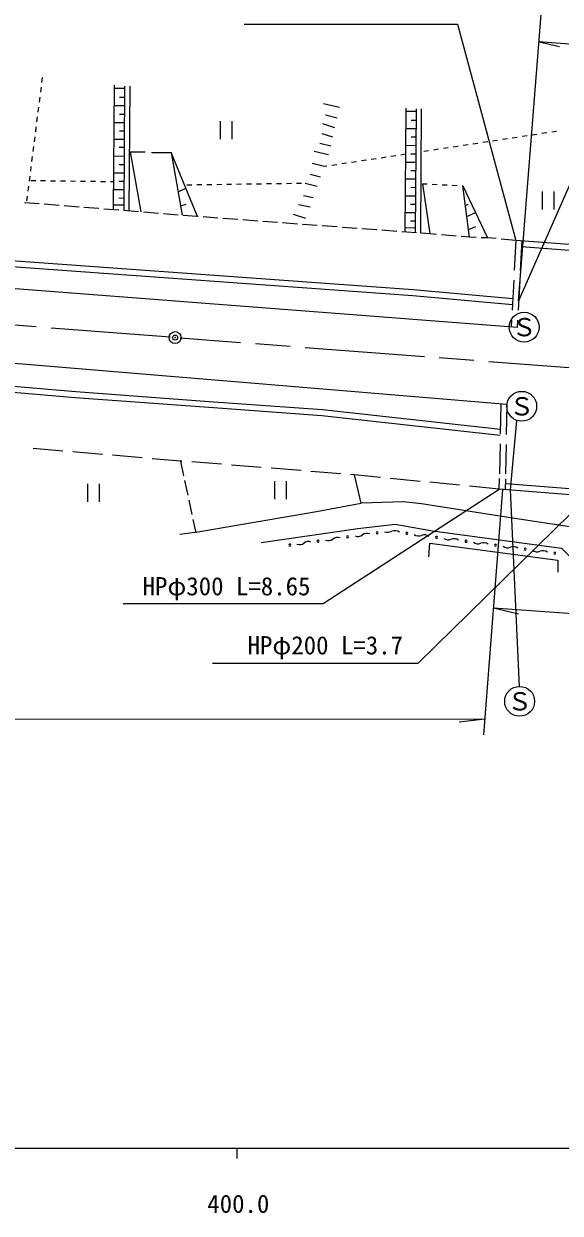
# Model space of a CAD drawing. Units: millimetres, scale not verified. Extents: x 40000 to 680000, y 20000 to 380000.
# Drawn here: x 446611 to 500482, y 198499 to 317874 of the extents above; entities that cross this region are included whole.
import ezdxf
from ezdxf.enums import TextEntityAlignment as Align

# ---------------------------------------------------------------- set-up
doc = ezdxf.new("R2010")
doc.units = ezdxf.units.MM
doc.header["$LTSCALE"] = 1000
doc.header["$PDMODE"] = 32
doc.header["$PDSIZE"] = 500
doc.linetypes.add('CHAIN', pattern=[18.5, 12, -1.5, 3.5, -1.5])
for name, color, linetype, lineweight in [('M-BGD', 7, 'Continuous', 13), ('M-BMK', 2, 'CHAIN', 13), ('M-TTL-BAND', 7, 'Continuous', 25), ('M-WORK', 1, 'Continuous', 13)]:
    doc.layers.add(name, color=color, linetype=linetype, lineweight=lineweight)
doc.styles.add('ＭＳ ゴシック', font='')
doc.styles.get('ＭＳ ゴシック').set_extended_font_data('MS Gothic')

msp = doc.modelspace()

# ---------------------------------------------------------------- linework, layer by layer
at = {"layer": 'M-BGD'}
msp.add_circle((461809, 286379), 600, dxfattribs=at)
msp.add_point((461809, 286379), dxfattribs=at)
at = {"layer": 'M-BMK'}
for p, q in [((461310, 286410), (362753, 293974)), ((560619, 278787), (462306, 286333))]:
    msp.add_line(p, q, dxfattribs=at)
at = {"layer": 'M-TTL-BAND'}
for p, q in [((579000, 205000), (40000, 205000)), ((468000, 205000), (468000, 204000))]:
    msp.add_line(p, q, dxfattribs=at)
at = {"layer": 'M-WORK'}
for p, q in [((496305, 290084), (499786, 334435)), ((564220, 311097), (498343, 316054)), ((498354, 316053), (500415, 315595)), ((448439, 311995), (448502, 312491)), ((455623, 299204), (455716, 311706)), ((456676, 299119), (456769, 311629)), ((457186, 299078), (457280, 311629)), ((448187, 310011), (448250, 310507)), ((448313, 311003), (448376, 311499)), ((456767, 311367), (455714, 311375)), ((456761, 310470), (456234, 310474)), ((448061, 309019), (448124, 309515)), ((456754, 309627), (455701, 309634)), ((478308, 309469), (476693, 309840)), ((484909, 296970), (485002, 309404)), ((485962, 296892), (486055, 309327)), ((486473, 296853), (486566, 309327)), ((447935, 308027), (447998, 308523)), ((456748, 308783), (456221, 308787)), ((466340, 308104), (466340, 306290)), ((467514, 308104), (467514, 306290)), ((478069, 308402), (476894, 308695)), ((486053, 309065), (485000, 309073)), ((486047, 308168), (485520, 308172)), ((504355, 308404), (496305, 290084)), ((447809, 307035), (447872, 307531)), ((456742, 307940), (455688, 307948)), ((456735, 307097), (456209, 307101)), ((477635, 306508), (476592, 306844)), ((477852, 307433), (476659, 307820)), ((486040, 307325), (484987, 307332)), ((499131, 306922), (498637, 306848)), ((500120, 307072), (499626, 306997)), ((447682, 306043), (447745, 306539)), ((456729, 306254), (455676, 306262)), ((477440, 305591), (476356, 305868)), ((486028, 305638), (484974, 305646)), ((486034, 306482), (485507, 306485)), ((491221, 305725), (490727, 305650)), ((492210, 305875), (491716, 305800)), ((493199, 306024), (492704, 305950)), ((494188, 306174), (493693, 306099)), ((495176, 306324), (494682, 306249)), ((496165, 306473), (495671, 306399)), ((497154, 306623), (496659, 306548)), ((498143, 306773), (497648, 306698)), ((447430, 304059), (447493, 304555)), ((447556, 305051), (447619, 305547)), ((456716, 304568), (455663, 304576)), ((456723, 305455), (456195, 305459)), ((457307, 305026), (458793, 305026)), ((457307, 305026), (458353, 298985)), ((459438, 304955), (461407, 304955)), ((464053, 298529), (461407, 304955)), ((461407, 304955), (462525, 298651)), ((477211, 304712), (475784, 305061)), ((482990, 304479), (482496, 304404)), ((483979, 304629), (483485, 304554)), ((484968, 304778), (484473, 304704)), ((486021, 304795), (485495, 304799)), ((487266, 305126), (486772, 305052)), ((488255, 305276), (487761, 305201)), ((489244, 305426), (488750, 305351)), ((490233, 305575), (489738, 305501)), ((447304, 303067), (447367, 303563)), ((456710, 303725), (456183, 303729)), ((476800, 303553), (475582, 303849)), ((477058, 303581), (476796, 303542)), ((478047, 303731), (477552, 303656)), ((479035, 303880), (478541, 303806)), ((480024, 304030), (479530, 303955)), ((481013, 304180), (480518, 304105)), ((482002, 304329), (481507, 304255)), ((486015, 303952), (484962, 303960)), ((447178, 302075), (447241, 302571)), ((447306, 302152), (447806, 302146)), ((448305, 302139), (448805, 302133)), ((449305, 302126), (449805, 302119)), ((450305, 302113), (450805, 302106)), ((451305, 302100), (451805, 302093)), ((452305, 302087), (452805, 302080)), ((453305, 302073), (453805, 302067)), ((454305, 302060), (454805, 302054)), ((455305, 302047), (455644, 302043)), ((456704, 302882), (455650, 302890)), ((456697, 302039), (456171, 302043)), ((476415, 302465), (475414, 302738)), ((486002, 302266), (484949, 302274)), ((486009, 303109), (485482, 303113)), ((447052, 301083), (447115, 301579)), ((456691, 301196), (455638, 301204)), ((462107, 301010), (462874, 301393)), ((462986, 301718), (463486, 301725)), ((463986, 301732), (464486, 301739)), ((464986, 301746), (465486, 301753)), ((465986, 301760), (466486, 301767)), ((466986, 301774), (467486, 301781)), ((467985, 301788), (468485, 301795)), ((468985, 301802), (469485, 301809)), ((469985, 301816), (470485, 301823)), ((470985, 301830), (471485, 301837)), ((471985, 301844), (472485, 301851)), ((472985, 301858), (473485, 301865)), ((473985, 301872), (474485, 301879)), ((476086, 301535), (474875, 301830)), ((485996, 301423), (485469, 301427)), ((486637, 301820), (487136, 301795)), ((486637, 301820), (487375, 296786)), ((487636, 301770), (488135, 301745)), ((488635, 301721), (489134, 301696)), ((489633, 301671), (490133, 301646)), ((490632, 301622), (490698, 301618)), ((490698, 301618), (493181, 296383)), ((491369, 296450), (490698, 301618)), ((498666, 301058), (498666, 299245)), ((499840, 301058), (499840, 299245)), ((448172, 299800), (446677, 299920)), ((446926, 300091), (446989, 300587)), ((450165, 299640), (448670, 299760)), ((456680, 299677), (455653, 299685)), ((456685, 300353), (456158, 300357)), ((462356, 299601), (462921, 299786)), ((475358, 299478), (474202, 299710)), ((475683, 300399), (474707, 300618)), ((485990, 300580), (484936, 300588)), ((485983, 299737), (485457, 299741)), ((490953, 299653), (491232, 299773)), ((452159, 299481), (450664, 299600)), ((454153, 299321), (452658, 299441)), ((455660, 299201), (454651, 299281)), ((456146, 299162), (455660, 299201)), ((458140, 299002), (456645, 299122)), ((460134, 298843), (458638, 298962)), ((462127, 298683), (460632, 298803)), ((464005, 298533), (462626, 298643)), ((464121, 298524), (464005, 298533)), ((466115, 298375), (464620, 298487)), ((474946, 298317), (473697, 298734)), ((485977, 298894), (484924, 298902)), ((491098, 298537), (491975, 298925)), ((468110, 298226), (466614, 298338)), ((470104, 298077), (468608, 298189)), ((472099, 297928), (470603, 298040)), ((474093, 297779), (472597, 297891)), ((476088, 297630), (474592, 297742)), ((478082, 297481), (476586, 297592)), ((480076, 297332), (478581, 297443)), ((482071, 297182), (480575, 297294)), ((485966, 297375), (484939, 297383)), ((485971, 298051), (485444, 298055)), ((491269, 297218), (492000, 297523)), ((484065, 297033), (482569, 297145)), ((486060, 296884), (484564, 296996)), ((487375, 296786), (486558, 296847)), ((488054, 296729), (487375, 296786)), ((490047, 296561), (488552, 296687)), ((491369, 296450), (490545, 296520)), ((492042, 296425), (491369, 296450)), ((493181, 296383), (492541, 296407)), ((494038, 296310), (493181, 296383)), ((496030, 296139), (494536, 296267)), ((496030, 296139), (495869, 293143)), ((496031, 296150), (538876, 292998)), ((496629, 296106), (496468, 293111)), ((496597, 295507), (558684, 290939)), ((436555, 294166), (485679, 290598)), ((436600, 294764), (485728, 291196)), ((495815, 292144), (495654, 289149)), ((496414, 292112), (496253, 289116)), ((485679, 290598), (495684, 289708)), ((485728, 291196), (495716, 290307)), ((495600, 288150), (495561, 287424)), ((496199, 288118), (496159, 287378)), ((451830, 280931), (438643, 282043)), ((451782, 280333), (438594, 281445)), ((465223, 279948), (451830, 280931)), ((465180, 279350), (451782, 280333)), ((476546, 278523), (465180, 279350)), ((476600, 279121), (465223, 279948)), ((494518, 279707), (494463, 276708)), ((495117, 279657), (495062, 276658)), ((494461, 276559), (476546, 278523)), ((494471, 277161), (476600, 279121)), ((495501, 271102), (496138, 278071)), ((450531, 274986), (447541, 275239)), ((454517, 274649), (451527, 274902)), ((458502, 274312), (455513, 274565)), ((494445, 275708), (494391, 272708)), ((495044, 275658), (494990, 272697)), ((462335, 273987), (459499, 274227)), ((462488, 273975), (462335, 273987)), ((462335, 273987), (462650, 272521)), ((466476, 273661), (463485, 273897)), ((470463, 273346), (467473, 273582)), ((474451, 273031), (471460, 273267)), ((478439, 272717), (475448, 272953)), ((479819, 272608), (479435, 272638)), ((482421, 272349), (479819, 272608)), ((486402, 271952), (483416, 272250)), ((494362, 271160), (494384, 272232)), ((494993, 271123), (495014, 272195)), ((453009, 271703), (453009, 269890)), ((454184, 271703), (454184, 269890)), ((462755, 272032), (463070, 270565)), ((471797, 271979), (471797, 270166)), ((472971, 271979), (472971, 270166)), ((490382, 271556), (487397, 271853)), ((494362, 271160), (491377, 271457)), ((494699, 271133), (492790, 246509)), ((537342, 267682), (494362, 271160)), ((537569, 268265), (495004, 271710)), ((496397, 251374), (495501, 271102)), ((463175, 270077), (463490, 268610)), ((463595, 268121), (463880, 266797)), ((493777, 259243), (559600, 254637)), ((493777, 259243), (496277, 258648)), ((492912, 248081), (190331, 247850)), ((492912, 248081), (490332, 247769))]:
    msp.add_line(p, q, dxfattribs=at)
for points in [[(468755, 317844), (490158, 317844), (496030, 296139)], [(496159, 287378), (361857, 297726), (229945, 307610)], [(495117, 279657), (362860, 290664), (229687, 300869)], [(505739, 262535), (501890, 267315), (495698, 268245), (486555, 269689), (484727, 269881), (480492, 269753), (479819, 272608)], [(456589, 259687), (476660, 259687), (494362, 271160)], [(503302, 270436), (486178, 253686), (465554, 253686)], [(462289, 266662), (464286, 266933), (475993, 268929), (480492, 269753)], [(470444, 265816), (480154, 267203), (483910, 267643), (487665, 267000), (500624, 265241), (502993, 262839)], [(487300, 264376), (487394, 265761), (500252, 264030), (500252, 262834)]]:
    msp.add_lwpolyline(points, dxfattribs=at)
for centre in [(496856, 287429), (496615, 279484), (496405, 249874)]:
    msp.add_circle(centre, 1500, dxfattribs=at)
for centre, radius, start, end in [((478107, 265568), 753, 68.10678, 127.83244), ((479131, 266371), 100, 0, 180), ((479131, 266371), 100, 180, 0), ((480154, 267174), 753, 248.10678, 307.83244), ((481078, 265984), 753, 68.10678, 127.83244), ((482102, 266787), 100, 0, 180), ((482102, 266787), 100, 180, 0), ((483134, 268184), 1326, 257.38484, 289.99583), ((483869, 266241), 753, 52.28385, 112.00952), ((485073, 266734), 100, 0, 180), ((485073, 266734), 100, 180, 0), ((486275, 267222), 748, 232.14201, 292.30591), ((486844, 265833), 753, 52.53341, 112.25908), ((488046, 266331), 100, 0, 180), ((488046, 266331), 100, 180, 0), ((489247, 266830), 753, 232.53341, 292.25908), ((473340, 265560), 100, 0, 180), ((473340, 265560), 100, 180, 0), ((474315, 266283), 680, 246.51173, 309.42749), ((475179, 265232), 680, 66.51173, 129.42749), ((476160, 265955), 100, 0, 180), ((476160, 265955), 100, 180, 0), ((477183, 266758), 753, 248.10678, 307.83244), ((489818, 265436), 753, 52.53341, 112.25908), ((491020, 265934), 100, 0, 180), ((491020, 265934), 100, 180, 0), ((492221, 266433), 753, 232.53341, 292.25908), ((492792, 265039), 753, 52.53341, 112.25908), ((493993, 265537), 100, 0, 180), ((493993, 265537), 100, 180, 0), ((495195, 266036), 753, 232.53341, 292.25908), ((495765, 264642), 753, 52.53341, 112.25908), ((496967, 265140), 100, 0, 180), ((496967, 265140), 100, 180, 0), ((498168, 265639), 753, 232.53341, 292.25908), ((498739, 264245), 753, 52.53341, 112.25908), ((499935, 264744), 100, 0, 180), ((499935, 264744), 100, 180, 0)]:
    msp.add_arc(centre, radius, start, end, dxfattribs=at)

# ---------------------------------------------------------------- texts
at = {"layer": 'M-TTL-BAND', "style": 'ＭＳ ゴシック'}
msp.add_text('400.0', height=1833, dxfattribs=at).set_placement((468156, 199445), align=Align.MIDDLE_CENTER)
at = {"layer": 'M-WORK', "style": 'ＭＳ ゴシック'}
for s, p in [('Ｓ', (496856, 287429)), ('Ｓ', (496615, 279484)), ('HPφ300 L=8.65', (466973, 261427)), ('HPφ200 L=3.7', (476891, 255499)), ('Ｓ', (496405, 249874))]:
    msp.add_text(s, height=1833, dxfattribs=at).set_placement(p, align=Align.MIDDLE_CENTER)

doc.saveas('drawing.dxf')
